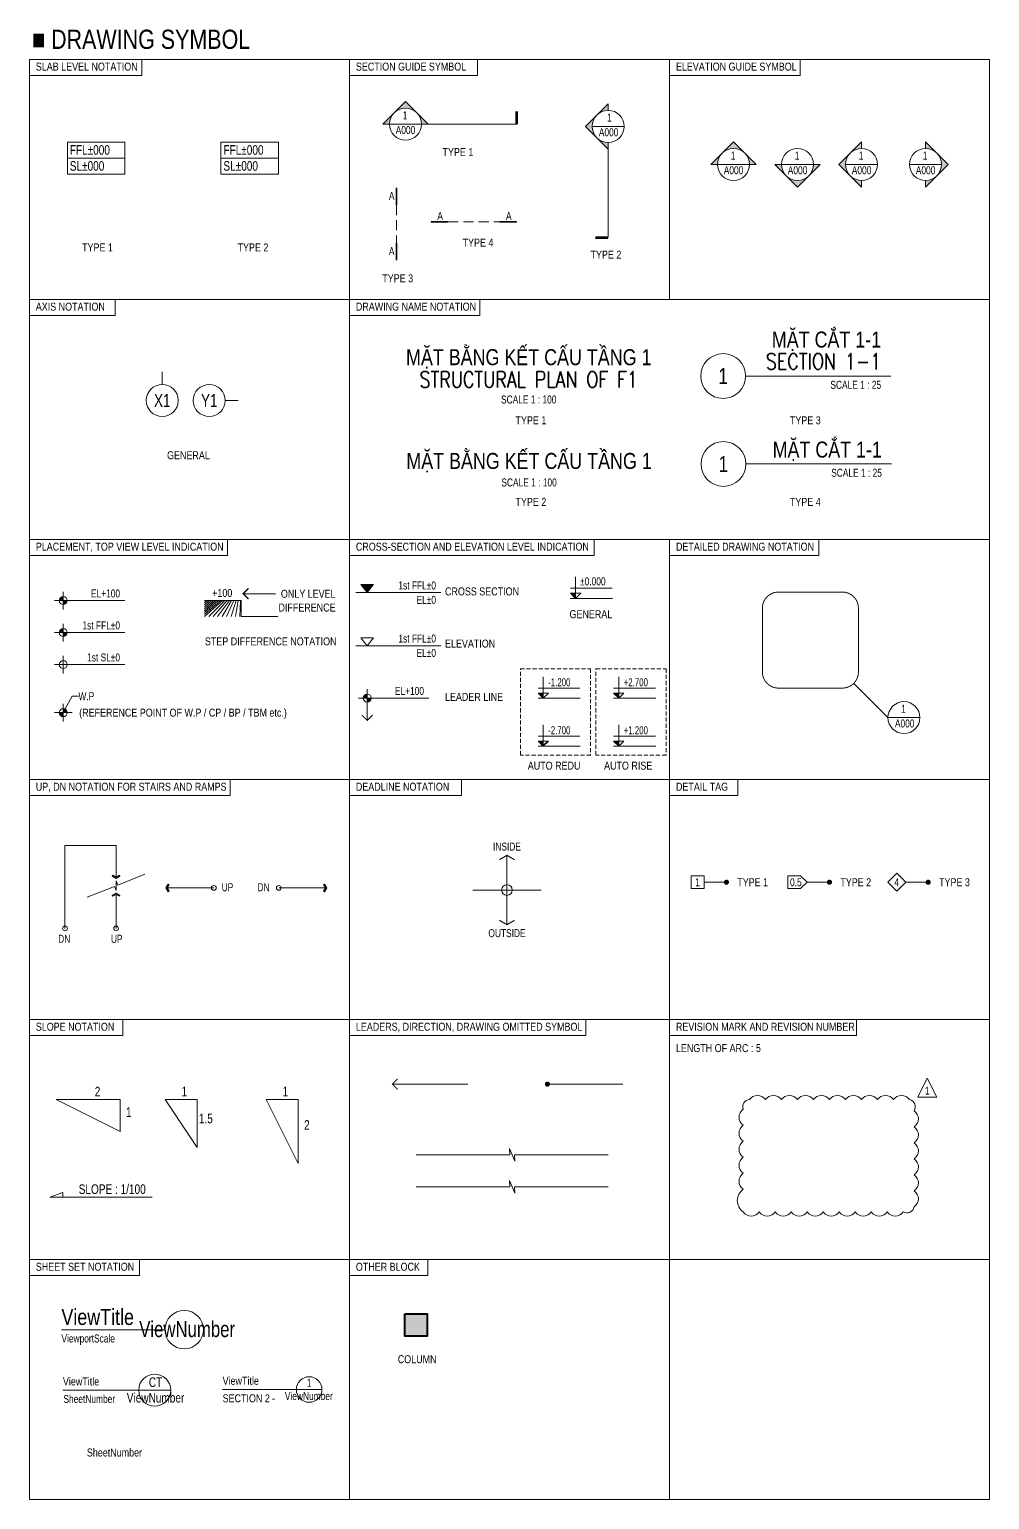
# Model space of a CAD drawing. Header units: millimetres. Extents: x -399213 to 265804, y -9748 to 250638.
# Drawn here: x -373759 to -343759, y 204700 to 250638 of the extents above; entities that cross this region are included whole.
import ezdxf
from ezdxf.enums import TextEntityAlignment as Align

# ---------------------------------------------------------------- set-up
doc = ezdxf.new("R2010")
doc.units = ezdxf.units.MM
doc.header["$MEASUREMENT"] = 0
for name, pattern in [('CEN', [62, 60, -1, 0, -1]), ('CENTER2', [1.125, 0.75, -0.125, 0.125, -0.125]), ('DASHED', [19.049999999999997, 12.7, -6.35]), ('HIDDEN2', [4.762499999999999, 3.175, -1.5875])]:
    doc.linetypes.add(name, pattern=pattern)
for name, color, linetype, lineweight in [('NDC_FRAME', 7, 'Continuous', 20), ('NDC_S-COLUMN', 4, 'Continuous', 40), ('NDC_S_ANNO', 7, 'Continuous', 20), ('NDC_S_AXIS', 5, 'CENTER2', 13), ('NDC_S_DIM', 1, 'Continuous', 15), ('NDC_S_ENG TITLE', 3, 'Continuous', 20), ('NDC_S_HATCH COLUMN AND WALL', 251, 'Continuous', 13), ('NDC_S_HIDDEN', 8, 'HIDDEN2', 13), ('NDC_S_OPENING2', 9, 'DASHED', 13), ('NDC_S_SYMBOL', 1, 'Continuous', 15), ('NDC_S_TEXT SYMBOL', 7, 'Continuous', 20), ('NDC_S_THIN LINE', 8, 'Continuous', 9), ('NDC_S_VN TEXT', 7, 'Continuous', 20), ('NDC_S_VN TITLE', 6, 'Continuous', 35)]:
    doc.layers.add(name, color=color, linetype=linetype, lineweight=lineweight)
doc.layers.add('NDC_S_REVISION', color=18, linetype='Continuous', lineweight=20, plot=False)
doc.styles.add('kata_text', font='arial.ttf', dxfattribs={"width": 0.8})
doc.styles.add('NDC_ANNO', font='', dxfattribs={"width": 0.8})
doc.styles.add('NDC_DIM', font='', dxfattribs={"width": 0.75})
doc.styles.add('NDC_EN TXT', font='romans.shx', dxfattribs={"width": 0.8})
doc.styles.add('NDC_VIE TXT', font='arial.ttf', dxfattribs={"width": 0.8})
doc.styles.get('NDC_ANNO').set_extended_font_data('Dotum')
doc.styles.get('NDC_DIM').set_extended_font_data('Dotum')

# ---------------------------------------------------------------- blocks, each defined once
blk = doc.blocks.new('kata_block_CT')
blk.add_hatch(color=256).paths.add_polyline_path([(0, 1.596954857557648), (-1.612010908633238, 1.596954857557648), (0, 0)])
at = {"ltscale": 50}
h = blk.add_hatch(dxfattribs=at)
h.set_pattern_fill('ANSI31', color=8, scale=1.406250541793835, style=0)
h.set_pattern_definition([(45.00000000000001, (0, 5.456968210637569e-12), (-3.157122508925224, 3.157122508925225), [])])
h.paths.add_polyline_path([(0, 1.596954857557648), (0, 0), (1.612010908924276, 1.596954857557648)])
at = {"color": 8, "ltscale": 50}
for p, q in [((11.56125648126181, 5.456968210637569e-12), (-1.63869572513795, 5.456968210637569e-12)), ((-1.592704896858777, 3.140833880479477), (11.46947077315417, 3.140833880479477))]:
    blk.add_line(p, q, dxfattribs=at)
for points in [[(0, 6.69495074864426), (0, 0)], [(0, 0), (-1.612010908633238, 1.596954857557648), (0, 1.596954857557648)], [(0, 0), (1.612010908924276, 1.596954857557648), (0, 1.596954857557648)]]:
    blk.add_lwpolyline(points, dxfattribs=at)
at = {"color": 3, "style": 'kata_text', "width": 0.8}
blk.add_attdef('CT', (1.409564409346785, 4.068271311703938), '', height=2.5, dxfattribs=at)
blk = doc.blocks.new('*U196')
at = {"layer": 'NDC_S_ANNO'}
blk.add_line((0, 0), (-32.35554291820154, 0), dxfattribs=at)
blk.add_circle((6, -7.347880794884119e-16), 6, dxfattribs=at)
at = {"layer": 'NDC_S_TEXT SYMBOL', "color": 6, "linetype": 'ByBlock', "lineweight": -2, "style": 'NDC_VIE TXT', "width": 0.8, "flags": 8}
blk.add_attdef('VIEWTITLE', (-32.35554291820154, 1.470649532882817), '', height=5, dxfattribs=at)
at = {"layer": 'NDC_S_TEXT SYMBOL', "color": 0, "linetype": 'ByBlock', "lineweight": -2, "style": 'NDC_ANNO', "width": 0.8, "flags": 8}
blk.add_attdef('NO.', text='', height=5, dxfattribs=at).set_placement((6.916514236014336, 0.2785440091975027), align=Align.MIDDLE)
at = {"layer": 'NDC_S_TEXT SYMBOL', "color": 3, "lineweight": 25, "style": 'NDC_ANNO', "width": 0.8, "flags": 8}
blk.add_attdef('SCALE', (-32.35554291820154, -3.998868953555331), '', height=2.5, dxfattribs=at)
blk = doc.blocks.new('*U197')
at = {"layer": 'NDC_S_ANNO'}
blk.add_line((10, -6.123233995736766e-16), (-23.67175041808426, 0), dxfattribs=at)
blk.add_circle((5, -6.123233995736766e-16), 5, dxfattribs=at)
at = {"layer": 'NDC_S_TEXT SYMBOL', "color": 6, "linetype": 'ByBlock', "lineweight": -2, "style": 'NDC_VIE TXT', "width": 0.8, "flags": 8}
blk.add_attdef('VIEWTITLE', (-23.67175041808426, 1.470649532882817), '', height=2.5, dxfattribs=at)
at = {"layer": 'NDC_S_TEXT SYMBOL', "linetype": 'ByBlock', "lineweight": -2, "style": 'NDC_ANNO', "width": 0.8, "flags": 8}
for tag, p in [('CHITIET', (5.268843111116439, 2.490300879522692)), ('NO.', (5.268843111116439, -2.310829932335765))]:
    blk.add_attdef(tag, text='', height=3, dxfattribs=at).set_placement(p, align=Align.MIDDLE)
at = {"layer": 'NDC_S_TEXT SYMBOL', "color": 3, "lineweight": 25, "style": 'NDC_ANNO', "width": 0.8, "flags": 8}
blk.add_attdef('C/REF', (-23.50983268459007, -3.998868953555331), '', height=2.5, dxfattribs=at)
blk = doc.blocks.new('*U198')
at = {"layer": 'NDC_S_ANNO'}
blk.add_line((4, 0), (-27.04443883454456, 0), dxfattribs=at)
blk.add_circle((0, 0), 4, dxfattribs=at)
at = {"layer": 'NDC_S_TEXT SYMBOL', "color": 0, "linetype": 'ByBlock', "lineweight": -2, "style": 'NDC_VIE TXT', "width": 0.8}
blk.add_attdef('TITLE', (-27.04443883454456, 1.470649532882817), '', height=2.5, dxfattribs=at)
at = {"layer": 'NDC_S_TEXT SYMBOL', "linetype": 'ByBlock', "lineweight": -2, "style": 'NDC_ANNO', "width": 0.8}
blk.add_attdef('DETT', text='', height=2.5, dxfattribs=at).set_placement((0, 2.08916092661093), align=Align.MIDDLE)
at = {"layer": 'NDC_S_TEXT SYMBOL', "color": 6, "linetype": 'ByBlock', "lineweight": -2, "style": 'NDC_VIE TXT', "width": 0.8}
blk.add_attdef('SECTDET2', (-27.04443883454456, -3.998868953555327), '', height=2.5, dxfattribs=at)
at = {"layer": 'NDC_S_TEXT SYMBOL', "color": 3, "lineweight": 25, "style": 'NDC_VIE TXT', "width": 0.8, "flags": 8}
blk.add_attdef('C/REF', (-11.58663159167423, -3.998868953555326), '', height=2.5, dxfattribs=at)
at = {"layer": 'NDC_S_TEXT SYMBOL', "color": 3, "lineweight": 35, "style": 'NDC_ANNO', "width": 0.8}
blk.add_attdef('NUMBER', text='', height=2.5, dxfattribs=at).set_placement((-0.1082291598075997, -1.981368320581264), align=Align.MIDDLE)
blk = doc.blocks.new('Block Callout 3')
at = {"layer": 'NDC_S_TEXT SYMBOL', "color": 6, "ltscale": 0.005, "style": 'NDC_VIE TXT', "width": 0.8, "flags": 8}
blk.add_attdef('NUMBER', (0, 0), '', height=2.5, dxfattribs=at)
blk = doc.blocks.new('CD')
at = {"layer": 'NDC_S_ANNO'}
blk.add_hatch(color=3, dxfattribs=at).paths.add_polyline_path([(5.820766091346741e-10, 159.6954857552046), (-161.2010908627417, 159.6954857552046), (5.820766091346741e-10, -5.529727786779404e-10)])
at = {"layer": 'NDC_S_ANNO', "ltscale": 50}
h = blk.add_hatch(dxfattribs=at)
h.set_pattern_fill('ANSI31', color=256, scale=140.6250541793833, style=0)
h.set_pattern_definition([(45, (5.820766091346741e-10, 0), (-315.7122508925224, 315.7122508925224), [])])
h.paths.add_polyline_path([(5.820766091346741e-10, 159.6954857552046), (5.820766091346741e-10, -5.529727786779404e-10), (161.2010908930097, 159.6954857552046)])
for p, q in [((1156.125648126763, 0), (-163.8695725132129, 0)), ((-159.2704896852956, 314.0833880473947), (1146.947077315999, 314.0833880473947))]:
    blk.add_line(p, q, dxfattribs=at)
for points in [[(5.820766091346741e-10, 669.4950748638657), (5.820766091346741e-10, -5.529727786779404e-10)], [(5.820766091346741e-10, -5.529727786779404e-10), (-161.2010908627417, 159.6954857552046), (5.820766091346741e-10, 159.6954857552046)], [(5.820766091346741e-10, -5.529727786779404e-10), (161.2010908930097, 159.6954857552046), (5.820766091346741e-10, 159.6954857552046)]]:
    blk.add_lwpolyline(points, dxfattribs=at)
at = {"layer": 'NDC_S_TEXT SYMBOL', "color": 3, "style": 'NDC_DIM', "width": 0.7}
blk.add_attdef('COT', (153.9534816145897, 374.6377722059842), '', height=250, dxfattribs=at)
blk = doc.blocks.new('MARK3A')
at = {"layer": 'NDC_S_ANNO'}
h = blk.add_hatch(color=256, dxfattribs=at)
h.paths.add_polyline_path([(3.535533905029297, 3.535533908754587), (0, 7.071067811921239), (-3.535533905029297, 3.535533903166652, -0.414213562318366)])
h.paths.add_polyline_path([(-7.071067802608013, 0), (-5, 0, -0.1989123672315575), (-3.535533905029297, 3.535533903166652)])
h.paths.add_polyline_path([(3.535533905029297, 3.535533908754587, -0.198912367582118), (5, 0), (7.071067817509174, 0)])
for p, q in [((0, 7.071067811921239), (-7.071067802608013, 0)), ((7.071067817509174, 0), (0, 7.071067811921239)), ((-7.071067802608013, 0), (-5, 0)), ((5, 0), (-5, 0)), ((5, 0), (7.071067810058594, 0))]:
    blk.add_line(p, q, dxfattribs=at)
blk.add_circle((0, 0), 5, dxfattribs=at)
blk = doc.blocks.new('MARK3B')
at = {"layer": 'NDC_S_ANNO'}
h = blk.add_hatch(color=256, dxfattribs=at)
h.paths.add_polyline_path([(-3.535533905029297, -3.535533903166652), (-7.071067810058594, 0), (-3.535533905029297, 3.535533903166652, 0.414213562318366)])
h.paths.add_polyline_path([(0, 7.071067806333303), (0, 5, 0.1989123672315575), (-3.535533905029297, 3.535533903166652)])
h.paths.add_polyline_path([(-3.535533905029297, -3.535533903166652, 0.198912367582118), (0, -5), (0, -7.071067817509174)])
for p, q in [((-7.071067810058594, 0), (0, 7.071067806333303)), ((0, 7.071067806333303), (0, 5)), ((0, -7.071067817509174), (-7.071067810058594, 0)), ((-5, 0), (5, 0)), ((0, -5), (0, -7.071067811921239))]:
    blk.add_line(p, q, dxfattribs=at)
blk.add_circle((0, 0), 5, dxfattribs=at)
blk = doc.blocks.new('TAG')
at = {"layer": 'NDC_S_ANNO', "linetype": 'CEN'}
blk.add_line((0, 0), (27.65909799188375, 0), dxfattribs=at)
at = {"layer": 'NDC_S_ANNO', "const_width": 0.8}
blk.add_lwpolyline([(27.65909799188375, 0), (27.65909799188375, 4)], dxfattribs=at)
blk = doc.blocks.new('MARK-P1')
at = {"layer": 'NDC_S_ANNO'}
h = blk.add_hatch(color=256, dxfattribs=at)
h.paths.add_polyline_path([(0, 1.249999990686774, 0.4142135623730951), (-1.25, -9.313225746154785e-09), (0, -9.313225746154785e-09)])
h.paths.add_polyline_path([(1.25, -9.313225746154785e-09), (0, -9.313225746154785e-09), (0, -1.250000009313226, 0.4142135623730951)])
for p, q in [((-2.750000007450581, 0), (2.749999992549419, 0)), ((0, 2.75), (0, -2.75))]:
    blk.add_line(p, q, dxfattribs=at)
blk.add_circle((0, 0), 1.25, dxfattribs=at)
blk = doc.blocks.new('MARK-P2')
at = {"layer": 'NDC_S_ANNO'}
for p, q in [((-2.750000007450581, 0), (2.749999992549419, 0)), ((0, 2.750000001862645), (0, -2.75))]:
    blk.add_line(p, q, dxfattribs=at)
blk.add_circle((0, 0), 1.25, dxfattribs=at)
blk = doc.blocks.new('MARK-P3')
at = {"layer": 'NDC_S_ANNO'}
h = blk.add_hatch(color=256, dxfattribs=at)
h.paths.add_polyline_path([(1.249999992549419, -3.725290298461914e-09, 0.4142135623730951), (-7.450580596923828e-09, 1.24999999627471), (-7.450580596923828e-09, -3.725290298461914e-09)])
h.paths.add_polyline_path([(-7.450580596923828e-09, -1.25000000372529), (-7.450580596923828e-09, -3.725290298461914e-09), (-1.250000007450581, -3.725290298461914e-09, 0.4142135623730951)])
for p, q in [((2.75, 0), (-2.75, 0)), ((0, 2.75000000372529), (0, -2.74999999627471))]:
    blk.add_line(p, q, dxfattribs=at)
blk.add_circle((0, 0), 1.25, dxfattribs=at)
blk = doc.blocks.new('MARK4')
at = {"layer": 'NDC_S_ANNO'}
blk.add_line((-5, 0), (5, 0), dxfattribs=at)
blk.add_circle((0, 0), 5, dxfattribs=at)
blk = doc.blocks.new('A$C13D16E50')
at = {"layer": 'NDC_S_ANNO'}
blk.add_hatch(color=256, dxfattribs=at).paths.add_polyline_path([(0, 0), (-2, 2.5), (2, 2.5)])
blk.add_lwpolyline([(0, 0), (-2, 2.5), (2, 2.5)], close=True, dxfattribs=at)
blk = doc.blocks.new('*U185')
at = {"layer": 'NDC_S_SYMBOL'}
blk.add_line((3.061616997868383e-16, 5), (4.286263797015736e-16, 9), dxfattribs=at)
blk.add_circle((0, 0), 5, dxfattribs=at)
at = {"layer": 'NDC_S_TEXT SYMBOL', "color": 7, "style": 'NDC_ANNO', "width": 0.8}
blk.add_attdef('GRID', text='', height=4, dxfattribs=at).set_placement((0, 0), align=Align.MIDDLE)
blk = doc.blocks.new('*U186')
at = {"layer": 'NDC_S_SYMBOL'}
blk.add_line((5, -1.416384724411995e-15), (9, -2.427027824026856e-15), dxfattribs=at)
blk.add_circle((0, 0), 5, dxfattribs=at)
at = {"layer": 'NDC_S_TEXT SYMBOL', "color": 7, "style": 'NDC_ANNO', "width": 0.8}
blk.add_attdef('GRID', text='', height=4, rotation=270, dxfattribs=at).set_placement((0, 0), align=Align.MIDDLE)
blk = doc.blocks.new('*U188')
at = {"layer": 'NDC_S_ANNO', "linetype": 'ByBlock', "lineweight": -2}
blk.add_line((9.278846846427768e-07, 4.357142857143117), (0, -1), dxfattribs=at)
at = {"layer": 'NDC_S_ANNO', "ltscale": 0.005, "const_width": 0.5}
blk.add_lwpolyline([(0, -1), (9.278846846427768e-07, 4.357142857143117)], dxfattribs=at)
at = {"layer": 'NDC_S_TEXT SYMBOL', "linetype": 'ByBlock', "lineweight": -2, "style": 'NDC_ANNO', "width": 0.8}
blk.add_attdef('DETAIL', text='', height=2.5, dxfattribs=at).set_placement((-0.635006858396082, 1.824862175366434), align=Align.MIDDLE_RIGHT)
blk = doc.blocks.new('*U187')
at = {"layer": 'NDC_S_ANNO', "linetype": 'ByBlock', "lineweight": -2}
blk.add_line((9.278846846427768e-07, 4.357142857143117), (0, -1), dxfattribs=at)
at = {"layer": 'NDC_S_ANNO', "ltscale": 0.005, "const_width": 0.5}
blk.add_lwpolyline([(0, -1), (9.278846846427768e-07, 4.357142857143117)], dxfattribs=at)
at = {"layer": 'NDC_S_TEXT SYMBOL', "linetype": 'ByBlock', "lineweight": -2, "style": 'NDC_ANNO', "width": 0.8}
blk.add_attdef('DETAIL', text='', height=2.5, dxfattribs=at).set_placement((-0.635006858396082, 1.824862175366434), align=Align.MIDDLE_RIGHT)
blk = doc.blocks.new('*U189')
at = {"layer": 'NDC_S_ANNO', "color": 0, "linetype": 'ByBlock', "lineweight": -2}
blk.add_line((-4.357142640116527, 0.002997111644365447), (1.000000217026004, 0.002999782974066001), dxfattribs=at)
at = {"layer": 'NDC_S_ANNO', "ltscale": 0.005, "const_width": 0.5}
blk.add_lwpolyline([(1.000000217026004, 0.002999782974066001), (-4.357142640116527, 0.002997111644365447)], dxfattribs=at)
at = {"layer": 'NDC_S_TEXT SYMBOL', "linetype": 'ByBlock', "lineweight": -2, "style": 'NDC_ANNO', "width": 0.8}
blk.add_attdef('DETAIL', text='', height=2.5, dxfattribs=at).set_placement((-0.635006858396082, 1.824862175366434), align=Align.MIDDLE_RIGHT)
blk = doc.blocks.new('Drawing name_symbol')
at = {"layer": 'NDC_S_ENG TITLE', "style": 'NDC_EN TXT', "width": 0.8}
blk.add_attdef('SECTDET1', text='', height=5, dxfattribs=at).set_placement((0, 1.011264427095739), align=Align.CENTER)
at = {"layer": 'NDC_S_TEXT SYMBOL', "lineweight": 25, "style": 'NDC_ANNO', "width": 0.8}
blk.add_attdef('SSCALE', text='', height=2.5, dxfattribs=at).set_placement((0, -3.998868953555331), align=Align.CENTER)
at = {"layer": 'NDC_S_VN TITLE', "style": 'NDC_VIE TXT', "width": 0.8}
blk.add_attdef('SECTDET2', text='', height=5, dxfattribs=at).set_placement((0, 7.970649532882817), align=Align.CENTER)
blk = doc.blocks.new('Drawing name_symbol2')
at = {"layer": 'NDC_S_TEXT SYMBOL', "style": 'NDC_ANNO', "width": 0.8}
blk.add_attdef('SSCALE', text='', height=2.5, dxfattribs=at).set_placement((0, -3.998868953555331), align=Align.CENTER)
at = {"layer": 'NDC_S_VN TITLE', "style": 'NDC_VIE TXT', "width": 0.8}
blk.add_attdef('SECTDET1', text='', height=5, dxfattribs=at).set_placement((0, 1.470649532882817), align=Align.CENTER)
blk = doc.blocks.new('*U192')
at = {"layer": 'NDC_S_ANNO'}
blk.add_line((0, 0), (45.35681176658893, -6.446904599144796e-15), dxfattribs=at)
blk.add_circle((-7, 0), 7, dxfattribs=at)
at = {"layer": 'NDC_S_ENG TITLE', "style": 'NDC_EN TXT', "width": 0.8}
blk.add_attdef('SECTDET1', text='', height=5, dxfattribs=at).set_placement((42.35681176658893, 4.567440829414404), align=Align.MIDDLE_RIGHT)
at = {"layer": 'NDC_S_TEXT SYMBOL', "style": 'NDC_ANNO', "width": 0.8}
blk.add_attdef('DETT', text='', height=5, dxfattribs=at).set_placement((-7, 0), align=Align.MIDDLE)
blk.add_attdef('SSCALE', text='', height=2.5, dxfattribs=at).set_placement((42.35681176658893, -1.499999998137356), align=Align.TOP_RIGHT)
at = {"layer": 'NDC_S_VN TITLE', "style": 'NDC_VIE TXT', "width": 0.8}
blk.add_attdef('SECTDET2', text='', height=5, dxfattribs=at).set_placement((42.35681176658893, 11.39873478675144), align=Align.MIDDLE_RIGHT)
blk = doc.blocks.new('*U194')
at = {"layer": 'NDC_S_ANNO'}
blk.add_line((0, 0), (45.51926172808918, -6.469994833293447e-15), dxfattribs=at)
blk.add_circle((-7, 0), 7, dxfattribs=at)
at = {"layer": 'NDC_S_TEXT SYMBOL', "style": 'NDC_ANNO', "width": 0.8}
blk.add_attdef('DETT', text='', height=5, dxfattribs=at).set_placement((-7, 0), align=Align.MIDDLE)
blk.add_attdef('SSCALE', text='', height=2.5, dxfattribs=at).set_placement((42.51926172808917, -1.499999998137356), align=Align.TOP_RIGHT)
at = {"layer": 'NDC_S_VN TITLE', "style": 'NDC_VIE TXT', "width": 0.8}
blk.add_attdef('SECTDET1', text='', height=5, dxfattribs=at).set_placement((42.51926172808917, 6.999999999999995), align=Align.TOP_RIGHT)
blk = doc.blocks.new('cot')
at = {"layer": 'NDC_S_HATCH COLUMN AND WALL', "ltscale": 0.005}
h = blk.add_hatch(color=256, dxfattribs=at)
h.dxf.hatch_style = 1
h.paths.add_polyline_path([(-0.5000000004942454, 0.4999999990697175), (0.4999999995057546, 0.4999999990692841), (0.4999999994759795, -0.5000000009307168), (-0.5000000005240205, -0.5000000009302834)])
at = {"layer": 'NDC_S-COLUMN', "ltscale": 0.005}
blk.add_lwpolyline([(-0.5000000004942454, 0.4999999990697175), (0.4999999995057546, 0.4999999990692841), (0.4999999994759795, -0.5000000009307168), (-0.5000000005240205, -0.5000000009302834)], close=True, dxfattribs=at)

msp = doc.modelspace()

# ---------------------------------------------------------------- hatches: boundary and pattern name
at = {"layer": 'NDC_S_ANNO'}
h = msp.add_hatch(dxfattribs=at)
h.set_pattern_fill('LINE', color=8, scale=1000, angle=45, style=0)
h.set_pattern_definition([(45, (-4637798052.566103, -1496595130.216182), (-88.38834764831843, 88.38834764831843), [])])
h.paths.add_polyline_path([(-368289.7053327834, 232788.9839074345), (-367145.0728621756, 232788.9839074345), (-367145.0728621756, 232288.9839074345), (-368289.7053327834, 232288.9839074345)])

# ---------------------------------------------------------------- linework, layer by layer
at = {"layer": 'NDC_FRAME'}
for p, q in [((-373759.4226001267, 204700.1540439905), (-373759.4226001267, 249700.1540439905)), ((-343759.4226001267, 249700.1540439905), (-373759.4226001267, 249700.1540439905)), ((-370245.2464381553, 249200.1540441768), (-370245.2464381553, 249700.1540439905)), ((-363759.4226001267, 249700.1540439905), (-363759.4226001267, 204700.1540439905)), ((-359759.4226001267, 249200.1540439905), (-359759.4226001267, 249700.1540438043)), ((-353759.4226001267, 249700.1540439905), (-353759.4226001267, 242200.1540439905)), ((-349680.3674126103, 249200.1540441768), (-349680.3674126103, 249700.1540439905)), ((-343759.4226001267, 249700.1540439905), (-343759.4226001267, 204700.1540439905)), ((-373759.4226001267, 249200.1540439905), (-370245.2464381553, 249200.1540439905)), ((-363759.4226001267, 249200.1540438043), (-359759.4226001267, 249200.1540438043)), ((-353759.4226001267, 249200.1540439905), (-349680.3674126103, 249200.1540439905)), ((-373759.4226001267, 242200.1540439905), (-343759.4225993817, 242200.1540439905)), ((-371083.6528621506, 241700.1540441768), (-371083.6528621506, 242200.1540439905)), ((-359687.8446022765, 241700.1540441768), (-359687.8446022765, 242200.1540439905)), ((-373759.4226001267, 241700.1540439905), (-371083.6528621506, 241700.1540439905)), ((-363759.4225993817, 241700.1540439905), (-359687.8446022765, 241700.1540439905)), ((-373759.4225993817, 234700.1540439905), (-343759.4225986366, 234700.1540439905)), ((-367567.0241362209, 234200.1540441768), (-367567.0241362209, 234700.1540439905)), ((-356114.7683887015, 234200.1540441768), (-356114.7683887015, 234700.1540439905)), ((-353759.4226001267, 234700.1540439905), (-353759.4226001267, 204700.1540439905)), ((-349099.5168599201, 234200.1540441768), (-349099.5168599201, 234700.1540439905)), ((-373759.4225978915, 234200.1540439905), (-367567.0241362209, 234200.1540439905)), ((-363759.4225986366, 234200.1540439905), (-356114.7683887015, 234200.1540439905)), ((-353759.4225993816, 234200.1540439905), (-349099.5168599201, 234200.1540439905)), ((-373759.4225986366, 227200.1540439905), (-343759.4225978915, 227200.1540439905)), ((-367489.3555097617, 226700.1540432455), (-367489.3555097617, 227200.1540430592)), ((-360259.4225986366, 226700.1540445493), (-360259.4225986366, 227200.1540443631)), ((-351623.6492432457, 226700.1540447356), (-351623.6492432457, 227200.1540445493)), ((-373759.4225971465, 226700.1540430592), (-367489.3555097617, 226700.1540430592)), ((-363759.4225986366, 226700.1540443631), (-360259.4225986366, 226700.1540443631)), ((-353759.4225986366, 226700.1540445493), (-351623.6492432457, 226700.1540445493)), ((-373759.4225978915, 219700.1540439905), (-343759.4225971465, 219700.1540439905)), ((-370837.2464848462, 219200.1540445493), (-370837.2464848462, 219700.1540443631)), ((-356374.7731017385, 219200.1540445493), (-356374.7731017385, 219700.1540443631)), ((-347917.0366454216, 219200.1540439905), (-347917.0366454216, 219700.1540438043)), ((-373759.4225964014, 219200.1540443631), (-370837.2464848462, 219200.1540443631)), ((-363759.4225964014, 219200.1540443631), (-356374.7731017385, 219200.1540443631)), ((-353759.4225964014, 219200.1540438043), (-347917.0366454216, 219200.1540438043)), ((-373759.4225971465, 212200.1540439905), (-343759.4225964014, 212200.1540439905)), ((-370324.11506506, 211700.1540445493), (-370324.11506506, 212200.1540443631)), ((-361308.3864974433, 211700.1540445493), (-361308.3864974433, 212200.1540443631)), ((-373759.4225956564, 211700.1540443631), (-370324.11506506, 211700.1540443631)), ((-363759.4225956562, 211700.1540443631), (-361308.3864974433, 211700.1540443631)), ((-373759.4225964014, 204700.1540439905), (-343759.4225956564, 204700.1540439905))]:
    msp.add_line(p, q, dxfattribs=at)
at = {"layer": 'NDC_S_ANNO'}
for p, q in [((-372573.9835138408, 247118.6768035175), (-372573.9835138408, 246118.6768035175)), ((-372573.9835138408, 246118.6768035175), (-372573.9835138408, 247118.6768035175)), ((-367773.45907338, 247118.6768035175), (-367773.45907338, 246118.6768035175)), ((-367773.45907338, 246118.6768035175), (-367773.45907338, 247118.6768035175)), ((-372573.9835138408, 246618.6768035175), (-370773.9835130958, 246618.6768035175)), ((-367773.45907338, 246618.6768035175), (-365973.4590726349, 246618.6768035175)), ((-367081.4754907464, 233006.5204431074), (-366066.323418585, 233006.5204431074)), ((-360905.4498066012, 233038.2675121884), (-363555.4498066012, 233038.2675121884)), ((-372426.9475205307, 232788.9839061307), (-370776.9475197856, 232788.9839065032)), ((-372426.9475205307, 231788.9839063169), (-370776.9475190406, 231788.9839065032)), ((-360905.4498066012, 231379.903747918), (-363555.4498066012, 231379.903747918)), ((-372426.9475205307, 230788.9839063169), (-370776.9475190406, 230788.9839065032)), ((-348005.0522111727, 230203.1884251864), (-346935.1012342049, 229133.237447101)), ((-372426.9475205307, 229802.9344393642), (-372701.9475205307, 229288.9839063169)), ((-372426.9475205307, 229802.9344393642), (-372226.9475205307, 229802.9344393642)), ((-362930.4498073462, 229742.8610467176), (-361280.4498066012, 229742.8610470901)), ((-363205.4498066012, 229048.2493960122), (-363205.4498066012, 229467.8610467176)), ((-372647.747317559, 225134.7621242286), (-371050.4542476003, 225134.7621242286)), ((-372647.747317559, 225134.7621242286), (-372647.747317559, 222547.8594158547)), ((-371050.4542476003, 225134.7621242286), (-371050.4542476003, 224149.923745613)), ((-358838.2336907712, 222663.7439103222), (-358838.2336915162, 224830.4105769268)), ((-367995.8092777496, 223812.811287749), (-369455.4326488142, 223812.8112881215)), ((-365968.6274050241, 223812.811287749), (-364509.0040354495, 223812.8112881215)), ((-357771.108426961, 223747.0772437176), (-359905.3589538363, 223747.0772437176)), ((-352682.4883526628, 223989.5534510518), (-351982.4883519177, 223989.5534510518)), ((-348762.41240306, 223989.5534510518), (-349462.41240306, 223989.5534510518)), ((-346378.3043258366, 223989.5534510518), (-345678.3043258366, 223989.5534510518)), ((-371050.4871225422, 222547.8594158547), (-371050.4871217971, 223609.1515780197))]:
    msp.add_line(p, q, dxfattribs=at)
for points in [[(-372573.9835138408, 247118.6768035175), (-370773.9835130958, 247118.6768035175), (-370773.9835130958, 246118.6768035175), (-372573.9835138408, 246118.6768035175)], [(-367773.45907338, 247118.6768035175), (-365973.4590726349, 247118.6768035175), (-365973.4590726349, 246118.6768035175), (-367773.45907338, 246118.6768035175)], [(-368289.7053327834, 232788.9839074345), (-367145.0728621756, 232788.9839074345), (-367145.0728621756, 232288.9839074345), (-366000.4403915679, 232288.9839074345)], [(-363205.4498066012, 231379.903747918), (-363405.4498066012, 231629.903747918), (-363005.4498066012, 231629.903747918), (-363205.4498066012, 231379.903747918)], [(-370150.4871225422, 224239.528206806), (-371001.5740788048, 223899.093424599), (-371050.4871225422, 224029.5282074021), (-371050.4871225422, 223729.5282074021), (-371099.4001662796, 223859.9629894601), (-371950.4871225422, 223519.5282072531)], [(-370947.6774251526, 224209.0391368376), (-370930.1774016087, 224178.728207271), (-371050.4871225422, 224109.5282071041), (-371170.4871228402, 224178.8102396535), (-371152.9871216481, 224209.1211289869), (-371050.4542476003, 224149.923745613), (-370947.6774251526, 224209.0391368376)], [(-353082.4883519177, 224189.5534490029), (-352682.4883526628, 224189.5534512381), (-352682.4883519177, 223789.5534508656), (-353082.4883519177, 223789.553450493), (-353082.4883519177, 224189.5534490029)], [(-349662.4124023149, 224189.5534503068), (-349462.41240306, 223989.5534510518), (-349662.4124015699, 223789.553449748), (-350062.4124015699, 223789.5534493754), (-350062.4124015699, 224189.5534478853), (-349662.4124023149, 224189.5534501205)], [(-346943.9897493002, 223989.5534495617), (-346661.147038686, 224272.3961639012), (-346378.3043258366, 223989.5534510518), (-346661.1470379409, 223706.7107389475), (-346943.9897493002, 223989.5534495617)], [(-369396.2983487611, 223915.6209847661), (-369426.6092775827, 223933.1210079374), (-369495.8092777496, 223812.811287749), (-369426.5272452002, 223692.8112878235), (-369396.2163566118, 223710.3112882705), (-369455.4137392407, 223812.8441626908), (-369396.2983487611, 223915.6209847661)], [(-364568.1194259291, 223915.5881101968), (-364537.8084971075, 223933.0881333681), (-364468.6084969406, 223812.7784131797), (-364537.89052949, 223692.7784132542), (-364568.2014180784, 223710.2784137012), (-364509.0040354495, 223812.8112881215), (-364568.1194259291, 223915.5881101968)], [(-370947.6774251526, 223550.0172779666), (-370930.1774016087, 223580.3282075332), (-371050.4871225422, 223649.5282077001), (-371170.4871228402, 223580.2461751507), (-371152.9871216481, 223549.9352858172), (-371050.4542476003, 223609.1326691912), (-370947.6774251526, 223550.0172779666)], [(-372716.2819897061, 214150.50113276), (-372716.2819897061, 214300.5011329462), (-373116.2819897061, 214150.50113276), (-369925.0863378173, 214150.50113276)]]:
    msp.add_lwpolyline(points, dxfattribs=at)
for points, const_width in [([(-366914.8088243281, 233173.1871102707), (-367081.4754907464, 233006.5204431074), (-366914.8088243281, 232839.853776689)], 41.66666666666666), ([(-363038.7831394378, 229214.9160624305), (-363205.4498066012, 229048.2493960122), (-363372.1164730195, 229214.9160624305)], 35), ([(-359075.5733773735, 224693.3824462241), (-358838.2336922613, 224830.4105772993), (-358600.8940056589, 224693.382445479)], 35), ([(-359075.5733788636, 222800.772042515), (-358838.2336930063, 222663.7439118123), (-358600.894007149, 222800.77204326)], 35)]:
    msp.add_lwpolyline(points, dxfattribs=dict(at, const_width=const_width))
at = {"layer": 'NDC_S_ANNO', "linetype": 'HIDDEN2', "ltscale": 100, "const_width": 30}
msp.add_lwpolyline([(-347858.6056016756, 230556.7418158756, -0.4142135622276136), (-348358.6056024207, 230056.7418158756), (-350358.6056031657, 230056.7418158756, -0.414213562460384), (-350858.6056031657, 230556.7418158756), (-350858.6056016756, 232556.7418158756, -0.4142135622785321), (-350358.6056024207, 233056.7418158756), (-348358.6056024207, 233056.7418158756, -0.4142135624785692), (-347858.6056016756, 232556.7418158756)], format="xyb", close=True, dxfattribs=at)
at = {"layer": 'NDC_S_ANNO', "const_width": 80}
for points in [[(-352022.4883517687, 223989.5534514243, 1), (-351942.4883520667, 223989.5534514243, 1)], [(-348802.412402911, 223989.5534514243, 1), (-348722.412403209, 223989.5534514243, 1)], [(-345718.3043256876, 223989.5534514243, 1), (-345638.3043259856, 223989.5534514243, 1)]]:
    msp.add_lwpolyline(points, format="xyb", close=True, dxfattribs=at)
at = {"layer": 'NDC_S_ANNO'}
for points in [[(-370923.3359192734, 217206.3715988805), (-370923.3359192734, 216206.3715988805), (-372923.3359192734, 217206.3715988805)], [(-368516.8624197369, 217206.3715975767), (-368516.8624197369, 215706.3715975767), (-369516.8624197369, 217206.3715975767)], [(-365360.6838022595, 217206.3715988805), (-365360.6838022595, 215206.3715988805), (-366360.6838022595, 217206.3715988805)]]:
    msp.add_lwpolyline(points, close=True, dxfattribs=at)
for centre, radius in [((-367995.8092777496, 223812.811287749), 75), ((-365968.6274050241, 223812.811287749), 75), ((-358838.2336915162, 223747.0772444627), 166.6666666666667), ((-372647.747317559, 222547.8594158547), 75), ((-371050.4871225422, 222547.8594158547), 75)]:
    msp.add_circle(centre, radius, dxfattribs=at)
at = {"layer": 'NDC_S_HIDDEN', "ltscale": 100}
for p, q in [((-362290.6745549015, 245154.7068655904), (-362290.674462113, 243961.9494212996)), ((-360676.8769799655, 244628.1377852528), (-359067.4543486077, 244628.1377852528))]:
    msp.add_line(p, q, dxfattribs=at)
at = {"layer": 'NDC_S_OPENING2', "ltscale": 10, "elevation": -5.332111246215604e-07}
for points in [[(-358417.1819961813, 230660.7617379212), (-356226.2409898374, 230660.7617379212), (-356226.2409898374, 227963.9166106865), (-358417.1819961813, 227963.9166106865)], [(-356058.2927716431, 230660.7617379212), (-353867.3517652993, 230660.7617379212), (-353867.3517652993, 227963.9166106865), (-356058.2927716431, 227963.9166106865)]]:
    msp.add_lwpolyline(points, close=True, dxfattribs=at)
at = {"layer": 'NDC_S_REVISION'}
msp.add_lwpolyline([(-345705.8213598708, 217870.1712305513), (-346005.8213598708, 217270.1712305513), (-345405.8213598708, 217270.1712305513)], close=True, dxfattribs=at)
msp.add_lwpolyline([(-351458.1167453373, 213689.0066276368, 0.52056705), (-350958.1167453373, 213689.0066276368, 0.52056705), (-350458.1167453373, 213689.0066276368, 0.52056705), (-349958.1167453373, 213689.0066276368, 0.52056705), (-349458.1167453373, 213689.0066276368, 0.52056705), (-348958.1167453373, 213689.0066276368, 0.52056705), (-348458.1167453373, 213689.0066276368, 0.52056705), (-347958.1167453373, 213689.0066276368, 0.52056705), (-347458.1167453373, 213689.0066276368, 0.52056705), (-346958.1167453373, 213689.0066276368, 0.52056705), (-346458.1167453373, 213689.0066276368, 0.52056705), (-346115.4183826394, 213846.3082649389, 0.52056705), (-346115.4183826394, 214346.3082649389, 0.52056705), (-346115.4183826394, 214846.3082649389, 0.52056705), (-346115.4183826394, 215346.3082649389, 0.52056705), (-346115.4183826394, 215846.3082649389, 0.52056705), (-346115.4183826394, 216346.3082649389, 0.52056705), (-346115.4183826394, 216846.3082649389, 0.52056705), (-346262.0278625117, 217199.6987850667, 0.52056705), (-346762.0278625117, 217199.6987850667, 0.52056705), (-347262.0278625117, 217199.6987850667, 0.52056705), (-347762.0278625117, 217199.6987850667, 0.52056705), (-348262.0278625117, 217199.6987850667, 0.52056705), (-348762.0278625117, 217199.6987850667, 0.52056705), (-349262.0278625117, 217199.6987850667, 0.52056705), (-349762.0278625117, 217199.6987850667, 0.52056705), (-350262.0278625117, 217199.6987850667, 0.52056705), (-350762.0278625117, 217199.6987850667, 0.52056705), (-351262.0278625117, 217199.6987850667, 0.52056705), (-351458.1167453373, 216895.7876678922, 0.52056705), (-351458.1167453373, 216395.7876678922, 0.52056705), (-351458.1167453373, 215895.7876678922, 0.52056705), (-351458.1167453373, 215395.7876678922, 0.52056705), (-351458.1167453373, 214895.7876678922, 0.52056705), (-351458.1167453373, 214395.7876678922, 0.52056705)], format="xyb", close=True, dxfattribs=at)
at = {"layer": 'NDC_S_SYMBOL'}
for p, q in [((-362420.2418858133, 217680.9159529578), (-360064.8212702892, 217680.9159529578)), ((-357574.7719163023, 217680.9159529578), (-355219.3513007782, 217680.9159529578))]:
    msp.add_line(p, q, dxfattribs=at)
at = {"layer": 'NDC_S_SYMBOL', "const_width": 35}
msp.add_lwpolyline([(-362253.575219395, 217514.2492863532), (-362420.2418858133, 217680.9159529578), (-362253.575219395, 217847.5826197487)], dxfattribs=at)
at = {"layer": 'NDC_S_SYMBOL', "const_width": 80}
msp.add_lwpolyline([(-357614.7719161533, 217680.9159533303, 1), (-357534.7719164513, 217680.9159533303, 1)], format="xyb", close=True, dxfattribs=at)
at = {"layer": 'NDC_S_SYMBOL'}
for points in [[(-361677.0501287224, 215475.1585052933), (-358752.7023033741, 215475.1585052933), (-358757.0501291695, 215675.1585052933), (-358597.0501282754, 215275.1585049208), (-358601.3979548159, 215475.1585052933), (-355677.0501287224, 215475.1585052933)], [(-361677.0501287224, 214475.1585052933), (-358752.7023033741, 214475.1585052933), (-358757.0501291695, 214675.1585052933), (-358597.0501282754, 214275.1585049208), (-358601.3979548159, 214475.1585052933), (-355677.0501287224, 214475.1585052933)]]:
    msp.add_lwpolyline(points, dxfattribs=at)

# ---------------------------------------------------------------- block references
at = {"xscale": 700, "yscale": 700}
msp.add_blockref('cot', (-361684.7534345027, 210159.2341250925), dxfattribs=at)
at = {"ltscale": 0.005}
ref = msp.add_blockref('Block Callout 3', (-371964.0289376288, 206046.3054021504), dxfattribs=dict(at, xscale=100, yscale=100, zscale=100))
ref.add_attrib('NUMBER', 'SheetNumber', (-371964.0289376288, 206046.3054021504), dxfattribs={"layer": 'NDC_S_TEXT SYMBOL', "color": 6, "ltscale": 0.005, "height": 250, "style": 'NDC_VIE TXT', "width": 0.8})
at = {"layer": 'NDC_S_ANNO', "yscale": 100, "zscale": 100}
for name, p, xscale in [('MARK3A', (-362008.4771412363, 247676.0475120631), 100), ('TAG', (-361301.3703594854, 247676.0475116905), 100), ('MARK3B', (-355677.1538744358, 247606.7425756727), 100), ('MARK3B', (-347759.4226001267, 246418.9040439905), 100), ('MARK3B', (-345759.4226001267, 246418.9040439905), -100), ('MARK-P1', (-372701.9475197856, 232788.9839061307), 100), ('A$C13D16E50', (-363205.4498066012, 233038.2675121884), 100), ('MARK-P1', (-372701.9475197856, 231788.9839063169), 100), ('MARK-P2', (-372701.9475197856, 230788.9839063169), 100), ('MARK-P1', (-363205.4498066012, 229742.8610467176), 100), ('MARK-P3', (-372701.9475205307, 229288.9839063169), 100), ('MARK4', (-346435.1012342049, 229133.237447101), 100)]:
    msp.add_blockref(name, p, dxfattribs=dict(at, xscale=xscale))
at = {"layer": 'NDC_S_ANNO', "xscale": -100, "yscale": 100, "zscale": 100, "rotation": 90}
msp.add_blockref('TAG', (-355677.1538744358, 246899.6357939218), dxfattribs=at)
at = {"layer": 'NDC_S_ANNO', "xscale": 100, "yscale": 100, "zscale": 100}
msp.add_blockref('Drawing name_symbol', (-358158.2544135026, 239348.7316412419), dxfattribs=at).add_auto_attribs({'SECTDET1': 'STRUCTURAL PLAN OF F1', 'SECTDET2': 'MẶT BẰNG KẾT CẤU TẦNG 1', 'SSCALE': 'SCALE 1 : 100'})
at = {"layer": 'NDC_S_ANNO'}
ref = msp.add_blockref('kata_block_CT', (-356696.0815285788, 232859.4296721081), dxfattribs=dict(at, xscale=100, yscale=100, zscale=100))
ref.add_attrib('CT', '%%p0.000', (-356555.1250876441, 233266.2568032785), dxfattribs={"layer": 'NDC_S_TEXT SYMBOL', "color": 3, "height": 250, "style": 'NDC_ANNO', "width": 0.8})
ref = msp.add_blockref('*U196', (-369522.9598499254, 210008.9642319635), dxfattribs=dict(at, xscale=100, yscale=100, zscale=100))
ref.add_attrib('VIEWTITLE', 'ViewTitle', (-372758.5141417455, 210156.0291852518), dxfattribs={"layer": 'NDC_S_TEXT SYMBOL', "color": 6, "linetype": 'ByBlock', "lineweight": -2, "height": 500, "style": 'NDC_VIE TXT', "width": 0.8})
ref.add_attrib('NO.', 'ViewNumber', dxfattribs={"layer": 'NDC_S_TEXT SYMBOL', "color": 0, "linetype": 'ByBlock', "lineweight": -2, "height": 500, "style": 'NDC_ANNO', "width": 0.8}).set_placement((-368831.3084263239, 210036.8186328833), align=Align.MIDDLE)
ref.add_attrib('SCALE', 'ViewportScale', (-372758.5141417455, 209609.077336608), dxfattribs={"layer": 'NDC_S_TEXT SYMBOL', "color": 3, "lineweight": 25, "height": 250, "style": 'NDC_ANNO', "width": 0.8})
at = {"layer": 'NDC_S_AXIS', "xscale": 100, "yscale": 100, "zscale": 100}
msp.add_blockref('*U185', (-369608.1558497282, 239042.1042869445), dxfattribs=at).add_auto_attribs({'GRID': 'X1'})
at = {"layer": 'NDC_S_AXIS'}
ref = msp.add_blockref('*U186', (-368140.9476173142, 239042.1042869445), dxfattribs=dict(at, xscale=100, yscale=100, zscale=100))
ref.add_attrib('GRID', 'Y1', dxfattribs={"layer": 'NDC_S_TEXT SYMBOL', "color": 7, "height": 400, "style": 'NDC_ANNO', "width": 0.8}).set_placement((-368140.9476173142, 239042.1042869446), align=Align.MIDDLE)
at = {"layer": 'NDC_S_DIM'}
ref = msp.add_blockref('CD', (-357704.5824183602, 229738.9254741272), dxfattribs=at)
ref.add_attrib('COT', '-1.200', (-357550.6289367456, 230113.5632463332), dxfattribs={"layer": '0', "color": 3, "height": 250, "style": 'NDC_DIM', "width": 0.75})
ref = msp.add_blockref('CD', (-355345.6931938221, 229738.9254741272), dxfattribs=at)
ref.add_attrib('COT', '+2.700', (-355191.7397122075, 230113.5632463332), dxfattribs={"layer": '0', "color": 3, "height": 250, "style": 'NDC_DIM', "width": 0.75})
ref = msp.add_blockref('CD', (-357704.5824183602, 228238.9254741272), dxfattribs=at)
ref.add_attrib('COT', '-2.700', (-357550.6289367456, 228613.5632463332), dxfattribs={"layer": '0', "color": 3, "height": 250, "style": 'NDC_DIM', "width": 0.75})
ref = msp.add_blockref('CD', (-355345.6931938226, 228238.9254741266), dxfattribs=at)
ref.add_attrib('COT', '+1.200', (-355191.739712208, 228613.5632463326), dxfattribs={"layer": '0', "color": 3, "height": 250, "style": 'NDC_DIM', "width": 0.75})
at = {"layer": 'NDC_S_SYMBOL', "xscale": 100, "yscale": 100, "zscale": 100}
msp.add_blockref('MARK3A', (-351759.4226001267, 246418.9040439905), dxfattribs=at)
at = {"layer": 'NDC_S_SYMBOL', "xscale": 100, "yscale": 100, "zscale": 100, "rotation": 180}
msp.add_blockref('MARK3A', (-349759.4226001267, 246418.9040439905), dxfattribs=at)
at = {"layer": 'NDC_S_SYMBOL', "xscale": 100, "yscale": 100, "zscale": 100}
for name, p in [('*U188', (-362290.6745549015, 245254.7068655904)), ('*U189', (-360776.8770016682, 244627.8378069554)), ('*U189', (-358631.7400845961, 244627.8380740884)), ('*U187', (-362290.6745549015, 243526.2351355853))]:
    msp.add_blockref(name, p, dxfattribs=at).add_auto_attribs({'DETAIL': 'A'})
at = {"layer": 'NDC_S_THIN LINE', "xscale": 100, "yscale": 100, "zscale": 100}
for name, p, values in [('*U192', (-351383.5353012596, 239807.0530732081), {'SECTDET1': 'SECTION 1-1', 'SECTDET2': 'MẶT CẮT 1-1', 'DETT': '1', 'SSCALE': 'SCALE 1 : 25'}), ('Drawing name_symbol2', (-358148.6067019341, 236756.6642185279), {'SECTDET1': 'MẶT BẰNG KẾT CẤU TẦNG 1', 'SSCALE': 'SCALE 1 : 100'}), ('*U194', (-351375.6027095126, 237059.8395424024), {'SECTDET1': 'MẶT CẮT 1-1', 'DETT': '1', 'SSCALE': 'SCALE 1 : 25'})]:
    msp.add_blockref(name, p, dxfattribs=at).add_auto_attribs(values)
at = {"layer": 'NDC_S_THIN LINE'}
ref = msp.add_blockref('*U197', (-370344.7155948102, 208119.3519189756), dxfattribs=dict(at, xscale=100, yscale=100, zscale=100))
ref.add_attrib('VIEWTITLE', 'ViewTitle', (-372711.8906366187, 208266.4168722639), dxfattribs={"layer": 'NDC_S_TEXT SYMBOL', "color": 6, "linetype": 'ByBlock', "lineweight": -2, "height": 250, "style": 'NDC_VIE TXT', "width": 0.8})
ref.add_attrib('CHITIET', 'CT', dxfattribs={"layer": 'NDC_S_TEXT SYMBOL', "linetype": 'ByBlock', "lineweight": -2, "height": 300, "style": 'NDC_ANNO', "width": 0.8}).set_placement((-369817.8312836986, 208368.3820069279), align=Align.MIDDLE)
ref.add_attrib('C/REF', 'SheetNumber', (-372695.6988632692, 207719.4650236201), dxfattribs={"layer": 'NDC_S_TEXT SYMBOL', "color": 3, "lineweight": 25, "height": 250, "style": 'NDC_ANNO', "width": 0.8})
ref.add_attrib('NO.', 'ViewNumber', dxfattribs={"layer": 'NDC_S_TEXT SYMBOL', "linetype": 'ByBlock', "lineweight": -2, "height": 300, "style": 'NDC_ANNO', "width": 0.8}).set_placement((-369817.8312836986, 207888.2689257421), align=Align.MIDDLE)
ref = msp.add_blockref('*U198', (-365018.3479467662, 208139.81565309), dxfattribs=dict(at, xscale=100, yscale=100, zscale=100))
ref.add_attrib('TITLE', 'ViewTitle', (-367722.7918302207, 208286.8806063782), dxfattribs={"layer": 'NDC_S_TEXT SYMBOL', "color": 0, "linetype": 'ByBlock', "lineweight": -2, "height": 250, "style": 'NDC_VIE TXT', "width": 0.8})
ref.add_attrib('SECTDET2', 'SECTION 2', (-367722.7918302207, 207739.9287577344), dxfattribs={"layer": 'NDC_S_TEXT SYMBOL', "color": 6, "linetype": 'ByBlock', "lineweight": -2, "height": 250, "style": 'NDC_VIE TXT', "width": 0.8})
ref.add_attrib('DETT', '1', dxfattribs={"layer": 'NDC_S_TEXT SYMBOL', "linetype": 'ByBlock', "lineweight": -2, "height": 250, "style": 'NDC_ANNO', "width": 0.8}).set_placement((-365018.3479467662, 208348.7317457511), align=Align.MIDDLE)
ref.add_attrib('NUMBER', 'ViewNumber', dxfattribs={"layer": 'NDC_S_TEXT SYMBOL', "color": 3, "lineweight": 35, "height": 250, "style": 'NDC_ANNO', "width": 0.8}).set_placement((-365029.1708627469, 207941.6788210318), align=Align.MIDDLE)
ref.add_attrib('C/REF', '-', (-366177.0111059336, 207739.9287577344), dxfattribs={"layer": 'NDC_S_TEXT SYMBOL', "color": 3, "lineweight": 25, "height": 250, "style": 'NDC_VIE TXT', "width": 0.8})

# ---------------------------------------------------------------- texts
at = {"layer": 'NDC_S_ANNO', "style": 'NDC_ANNO', "width": 0.8}
for s, p in [('EL+100', (-370926.9475197856, 233013.9839059444)), ('1st FFL%%P0', (-370926.9475197856, 232013.9839059444)), ('1st SL%%P0', (-370926.9475197856, 231013.9839061307))]:
    msp.add_text(s, height=250, dxfattribs=at).set_placement(p, align=Align.MIDDLE_RIGHT)
msp.add_text('W.P', height=250, dxfattribs=at).set_placement((-372226.9475205307, 229802.9344393642), align=Align.MIDDLE_LEFT)
at = {"layer": 'NDC_S_REVISION', "style": 'NDC_ANNO', "width": 0.8}
msp.add_text('1', height=250, dxfattribs=at).set_placement((-345705.8213598708, 217478.0173272681), align=Align.MIDDLE)
at = {"layer": 'NDC_S_TEXT SYMBOL', "style": 'NDC_ANNO', "width": 0.8}
for s, height, p in [('1', 250, (-362095.5914552262, 247951.2541658368)), ('1', 250, (-355708.789561191, 247881.949229819)), ('FFL%%P000', 300, (-372498.1294776289, 246871.1028675319)), ('FFL%%P000', 300, (-367697.605037168, 246871.1028675319)), ('1', 250, (-351846.5369126265, 246694.1106979506)), ('1', 250, (-349846.5369126265, 246694.1106979506)), ('1', 250, (-347846.5369111364, 246694.1106973918)), ('1', 250, (-345846.5369111364, 246694.1106973918)), ('SL%%P000', 300, (-372498.1294776289, 246371.1028675319)), ('SL%%P000', 300, (-367697.605037168, 246371.1028675319)), ('1', 250, (-346522.2155459596, 229408.444100316)), ('UP', 250, (-367754.4026850229, 223833.9239424797)), ('DN', 250, (-366633.2458926802, 223833.9239424797)), (' DN', 250, (-372934.1071179574, 222222.2723162504)), ('UP', 250, (-371213.151301301, 222222.2723162504))]:
    msp.add_text(s, height=height, dxfattribs=at).set_placement(p, align=Align.MIDDLE_LEFT)
for s, height, p in [('A000', 250, (-362008.4771412363, 247493.1248300832)), ('A000', 250, (-355662.7516987411, 247423.8198933203)), ('A000', 250, (-351759.4226008718, 246235.9813620107)), ('A000', 250, (-349759.4226008718, 246235.9813620107)), ('A000', 250, (-347759.4226001267, 246235.9813614519)), ('A000', 250, (-345759.4226001267, 246235.9813614519)), ('INSIDE', 250, (-358838.2336915162, 225104.164898338)), ('1', 250, (-352882.4883526628, 223989.5534503068)), ('0.5', 250, (-349813.2493841479, 223989.5534491892)), ('4', 250, (-346661.1470379409, 223989.5534501205)), ('OUTSIDE', 250, (-358838.2336907712, 222399.1025789997)), ('2 ', 300, (-371586.4203972047, 217452.5194462424)), ('1', 300, (-368916.8624182468, 217452.5194462424)), ('1', 300, (-365760.6838022595, 217452.5194462424)), ('1', 300, (-370653.2145385867, 216806.3715988805)), ('1.5', 300, (-368246.74103756, 216606.3715988805)), ('2', 300, (-365090.5624215727, 216406.3715988805))]:
    msp.add_text(s, height=height, dxfattribs=at).set_placement(p, align=Align.MIDDLE_CENTER)
for s, height, p in [('1st FFL%%P0', 250, (-361055.4498058561, 233263.2675116296)), ('EL%%P0', 250, (-361055.4498058561, 232813.2675118159)), ('1st FFL%%P0', 250, (-361055.4498073462, 231604.9037471729)), ('EL%%P0', 250, (-361055.4498073462, 231154.9037473592)), ('EL+100', 250, (-361430.4498066012, 229967.8610465313)), ('SLOPE : 1/100', 300, (-370125.0863378173, 214400.50113276))]:
    msp.add_text(s, height=height, dxfattribs=at).set_placement(p, align=Align.MIDDLE_RIGHT)
msp.add_text('A000', height=250, dxfattribs=at).set_placement((-346412.0693982018, 228950.3147643761), align=Align.MIDDLE)
at = {"layer": 'NDC_S_VN TEXT', "color": 3, "style": 'NDC_VIE TXT', "width": 0.8}
for s, height, p in [('\\M+3A1E1 DRAWING SYMBOL ', 600, (-373673.1867878203, 250328.643182549)), ('SLAB LEVEL NOTATION', 250, (-373559.4226001267, 249475.1540439905)), ('SECTION GUIDE SYMBOL', 250, (-363559.4226001267, 249475.1540438043)), ('ELEVATION GUIDE SYMBOL', 250, (-353559.4226001267, 249475.1540439905)), ('TYPE 1', 250, (-360852.200648839, 246803.2604696449)), ('TYPE 1', 250, (-372114.234067357, 243825.1540439905)), ('TYPE 2', 250, (-367255.2905274992, 243825.1540439905)), ('TYPE 4', 250, (-360224.9189811865, 243975.3874564135)), ('TYPE 2', 250, (-356227.6577393025, 243599.0943442035)), ('TYPE 3', 250, (-362734.0456517943, 242860.9548465871)), ('AXIS NOTATION', 250, (-373559.4225993817, 241975.1540439905)), ('DRAWING NAME NOTATION', 250, (-363559.4225986366, 241975.1540439905)), ('TYPE 1', 250, (-358571.4589905509, 238423.4614826803)), ('TYPE 3', 250, (-349998.0618454217, 238423.4614826803)), ('GENERAL', 250, (-369457.8772800098, 237331.5194021317)), ('TYPE 2', 250, (-358571.4589905509, 235876.0372397297)), ('TYPE 4', 250, (-349998.0618454217, 235876.0372397297)), ('PLACEMENT, TOP VIEW LEVEL INDICATION', 250, (-373559.4225978915, 234475.1540439905)), ('CROSS-SECTION AND ELEVATION LEVEL INDICATION', 250, (-363559.4225986366, 234475.1540439905)), ('DETAILED DRAWING NOTATION', 250, (-353559.4225993816, 234475.1540439905)), ('CROSS SECTION', 250, (-360774.5494055253, 233077.4505512203)), ('GENERAL', 250, (-356883.7750158467, 232366.0945289537)), ('STEP DIFFERENCE NOTATION', 250, (-368276.596500608, 231515.2890561851)), ('ELEVATION', 250, (-360774.5494055253, 231446.74878701)), ('LEADER LINE', 250, (-360774.5494055253, 229782.0440857495)), ('(REFERENCE POINT OF W.P / CP / BP / TBM etc.)', 250, (-372203.6843849783, 229289.410297084)), ('AUTO REDU', 250, (-358187.4471266702, 227633.2171184313)), ('AUTO RISE', 250, (-355804.1714564998, 227633.2171184313)), ('UP, DN NOTATION FOR STAIRS AND RAMPS', 250, (-373559.4225971465, 226975.1540430592)), ('DEADLINE NOTATION', 250, (-363559.4225986366, 226975.1540443631)), ('DETAIL TAG', 250, (-353559.4225986366, 226975.1540445493)), ('TYPE 1', 250, (-351642.4492411496, 223989.5534514243)), ('TYPE 2', 250, (-348422.3732922919, 223989.5534514243)), ('TYPE 3', 250, (-345338.2652150685, 223989.5534514243)), ('SLOPE NOTATION', 250, (-373559.4225964014, 219475.1540443631)), ('LEADERS, DIRECTION, DRAWING OMITTED SYMBOL', 250, (-363559.4225964014, 219475.1540443631)), ('REVISION MARK AND REVISION NUMBER', 250, (-353559.4225964014, 219475.1540438043)), ('LENGTH OF ARC : 5', 250, (-353559.4225971464, 218807.5771550419)), ('SHEET SET NOTATION', 250, (-373559.4225956564, 211975.1540443631)), ('OTHER BLOCK', 250, (-363559.4225956562, 211975.1540443631)), ('COLUMN', 250, (-362249.487061742, 209087.0154703072))]:
    msp.add_text(s, height=height, dxfattribs=at).set_placement(p, align=Align.MIDDLE_LEFT)
at = {"layer": 'NDC_S_VN TEXT', "style": 'NDC_VIE TXT', "width": 0.8}
msp.add_text('+100', height=250, dxfattribs=at).set_placement((-367734.1022786176, 233028.8290236847), align=Align.MIDDLE_CENTER)
at = {"layer": 'NDC_S_VN TEXT', "color": 3, "style": 'NDC_VIE TXT', "width": 0.8}
for s, p in [('ONLY LEVEL', (-364193.7767645776, 233003.0150069626)), ('DIFFERENCE', (-364193.7767645776, 232572.8616527076))]:
    msp.add_text(s, height=250, dxfattribs=at).set_placement(p, align=Align.MIDDLE_RIGHT)

doc.saveas('drawing.dxf')
